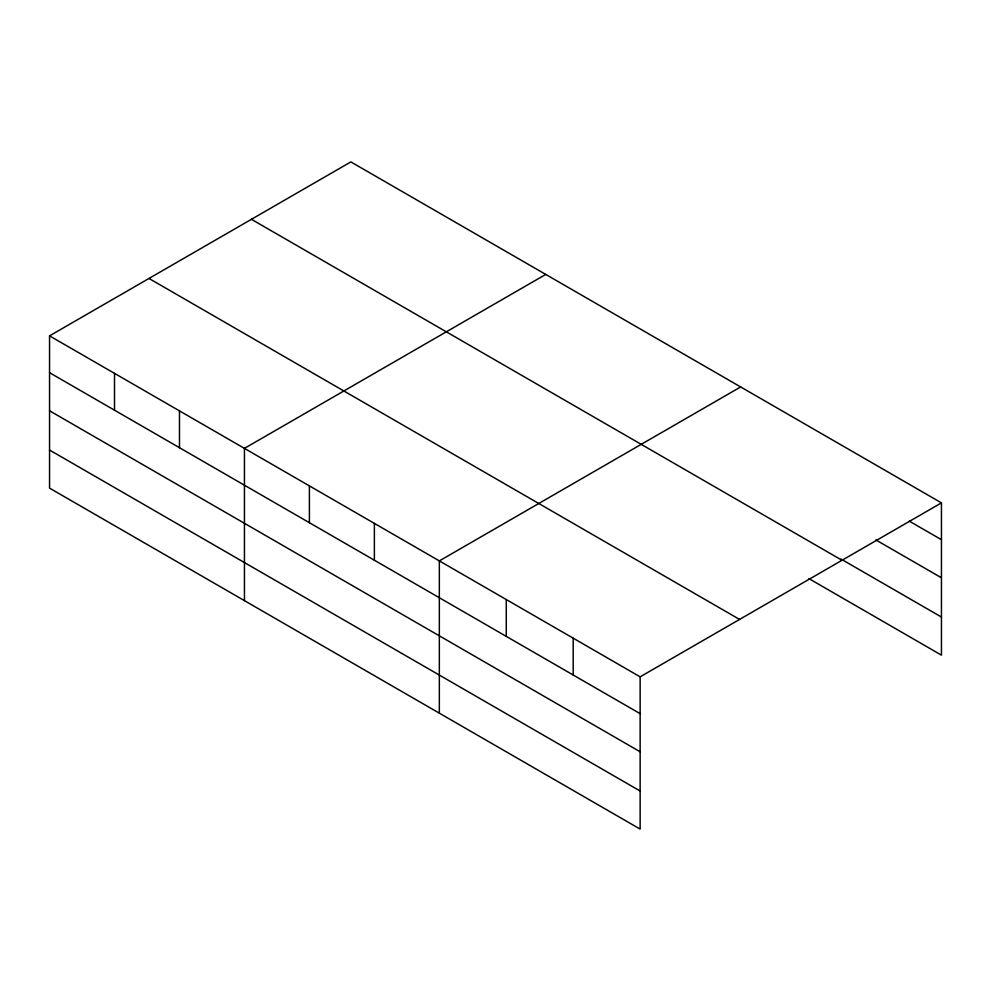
<?xml version="1.0" encoding="UTF-8"?>
<svg xmlns="http://www.w3.org/2000/svg" width="991" height="991" viewBox="0 0 991 991"><rect width="100%" height="100%" fill="white"/><g stroke="black" fill="none" stroke-linecap="round" stroke-linejoin="round"><path stroke-width="1.49" d="M49.55 335.862L640.136 676.828L640.136 829.095L49.55 488.129L49.55 335.862L350.864 161.905L941.45 502.871L941.45 655.138L808.929 578.62M545.756 274.42L244.443 448.378L244.443 600.645M740.649 386.936L439.335 560.906L439.335 713.173M640.136 676.828L941.45 502.871M909.317 521.155L941.45 539.699M875.858 539.922L941.45 577.79M841.049 559.073L941.45 617.046M251.429 219.308L842.016 560.274M148.984 278.459L739.571 619.425M49.55 372.69L640.136 713.656M49.55 410.782L640.136 751.76M49.55 450.038L640.136 791.004M573.194 638.192L573.194 675.02M506.265 599.543L506.265 636.371M374.375 523.397L374.375 560.225M309.403 485.887L309.403 522.715M179.482 410.881L179.482 447.709M114.51 373.372L114.51 410.2"/></g></svg>
